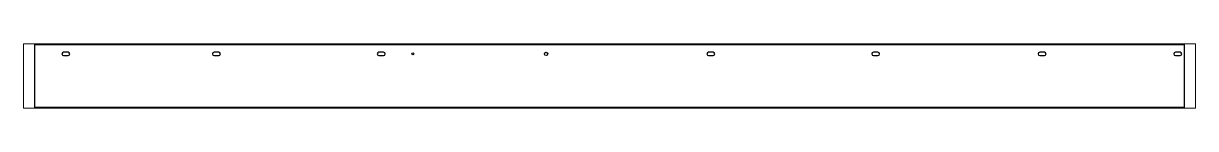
# Paper-space layout 'Layout1' of a CAD drawing. Header units: millimetres. Extents: x 0 to 257, y 90 to 105.
# The model-space entities are those that its viewports show. They can reach past a viewport. Long polylines and large blocks are cut down to what shows.
import ezdxf

# ---------------------------------------------------------------- set-up
doc = ezdxf.new("R2010")
doc.units = ezdxf.units.MM
doc.header["$LTSCALE"] = 25
doc.layers.add('3_Pezzi', color=7, linetype='Continuous')
doc.layers.add('5_Bulloni', color=7, linetype='Continuous')

# ---------------------------------------------------------------- blocks, each defined once
blk = doc.blocks.new('BL1553344779_00001')
at = {"layer": '5_Bulloni', "color": 4, "linetype": 'Continuous'}
for p, q in [((104.7, 75.3), (90.2, 75.3)), ((90.2, 64.8), (104.7, 64.8))]:
    blk.add_line(p, q, dxfattribs=at)
for centre, start, end in [((90.2, 70), 90, 270), ((104.7, 70), 270, 90)]:
    blk.add_arc(centre, 5.25, start, end, dxfattribs=at)
blk = doc.blocks.new('BL1553344779_00002')
at = {"layer": '5_Bulloni', "color": 4, "linetype": 'Continuous'}
for p, q in [((3184.7, 75.3), (3170.2, 75.3)), ((3170.2, 64.8), (3184.7, 64.8))]:
    blk.add_line(p, q, dxfattribs=at)
for centre, start, end in [((3170.2, 70), 90, 270), ((3184.7, 70), 270, 90)]:
    blk.add_arc(centre, 5.25, start, end, dxfattribs=at)
blk = doc.blocks.new('BL1553344779_00003')
at = {"layer": '5_Bulloni', "color": 4, "linetype": 'Continuous'}
for p, q in [((3612.7, 75.3), (3598.2, 75.3)), ((3598.2, 64.8), (3612.7, 64.8))]:
    blk.add_line(p, q, dxfattribs=at)
for centre, start, end in [((3598.2, 70), 90, 270), ((3612.7, 70), 270, 90)]:
    blk.add_arc(centre, 5.25, start, end, dxfattribs=at)
blk = doc.blocks.new('BL1553344779_00004')
at = {"layer": '5_Bulloni', "color": 4, "linetype": 'Continuous'}
for p, q in [((579.7, 75.3), (565.2, 75.3)), ((565.2, 64.8), (579.7, 64.8))]:
    blk.add_line(p, q, dxfattribs=at)
for centre, start, end in [((565.2, 70), 90, 270), ((579.7, 70), 270, 90)]:
    blk.add_arc(centre, 5.25, start, end, dxfattribs=at)
blk = doc.blocks.new('BL1553344779_00005')
at = {"layer": '5_Bulloni', "color": 4, "linetype": 'Continuous'}
for p, q in [((1099.7, 75.3), (1085.2, 75.3)), ((1085.2, 64.8), (1099.7, 64.8))]:
    blk.add_line(p, q, dxfattribs=at)
for centre, start, end in [((1085.2, 70), 90, 270), ((1099.7, 70), 270, 90)]:
    blk.add_arc(centre, 5.25, start, end, dxfattribs=at)
blk = doc.blocks.new('BL1553344779_00006')
at = {"layer": '5_Bulloni', "color": 2, "linetype": 'Continuous'}
blk.add_circle((1192.4, 70), 3.25, dxfattribs=at)
blk = doc.blocks.new('BL1553344779_00007')
at = {"layer": '5_Bulloni', "color": 2, "linetype": 'Continuous'}
blk.add_circle((1612.4, 70), 5.25, dxfattribs=at)
blk = doc.blocks.new('BL1553344779_00008')
at = {"layer": '5_Bulloni', "color": 4, "linetype": 'Continuous'}
for p, q in [((2139.7, 75.3), (2125.2, 75.3)), ((2125.2, 64.8), (2139.7, 64.8))]:
    blk.add_line(p, q, dxfattribs=at)
for centre, start, end in [((2125.2, 70), 90, 270), ((2139.7, 70), 270, 90)]:
    blk.add_arc(centre, 5.25, start, end, dxfattribs=at)
blk = doc.blocks.new('BL1553344779_00009')
at = {"layer": '5_Bulloni', "color": 4, "linetype": 'Continuous'}
for p, q in [((2659.7, 75.3), (2645.2, 75.3)), ((2645.2, 64.8), (2659.7, 64.8))]:
    blk.add_line(p, q, dxfattribs=at)
for centre, start, end in [((2645.2, 70), 90, 270), ((2659.7, 70), 270, 90)]:
    blk.add_arc(centre, 5.25, start, end, dxfattribs=at)
blk = doc.blocks.new('BL1553344779_00010')
at = {"layer": '3_Pezzi', "color": 3, "linetype": 'Continuous'}
for p, q in [((0, -100), (0, 100)), ((0, 100), (3625.4, 100)), ((3625.4, 100), (3625.4, -100)), ((3625.4, -100), (0, -100))]:
    blk.add_line(p, q, dxfattribs=at)

msp = doc.modelspace()

# ---------------------------------------------------------------- block references
at = {"layer": '3_Pezzi'}
msp.add_blockref('BL1553344779_00010', (0, 0), dxfattribs=at)
at = {"layer": '5_Bulloni'}
for name in ['BL1553344779_00001', 'BL1553344779_00004', 'BL1553344779_00005', 'BL1553344779_00007', 'BL1553344779_00008', 'BL1553344779_00009', 'BL1553344779_00002', 'BL1553344779_00003', 'BL1553344779_00006']:
    msp.add_blockref(name, (0, 0), dxfattribs=at)

psp = doc.layouts.get("Layout1")

# ---------------------------------------------------------------- viewports
at = {"layer": '0'}
psp.add_viewport(center=(128.5, 97.5), size=(257, 14.17772), view_center_point=(1812.71, 0), view_height=204.00019, dxfattribs=at)

doc.saveas('drawing.dxf')
